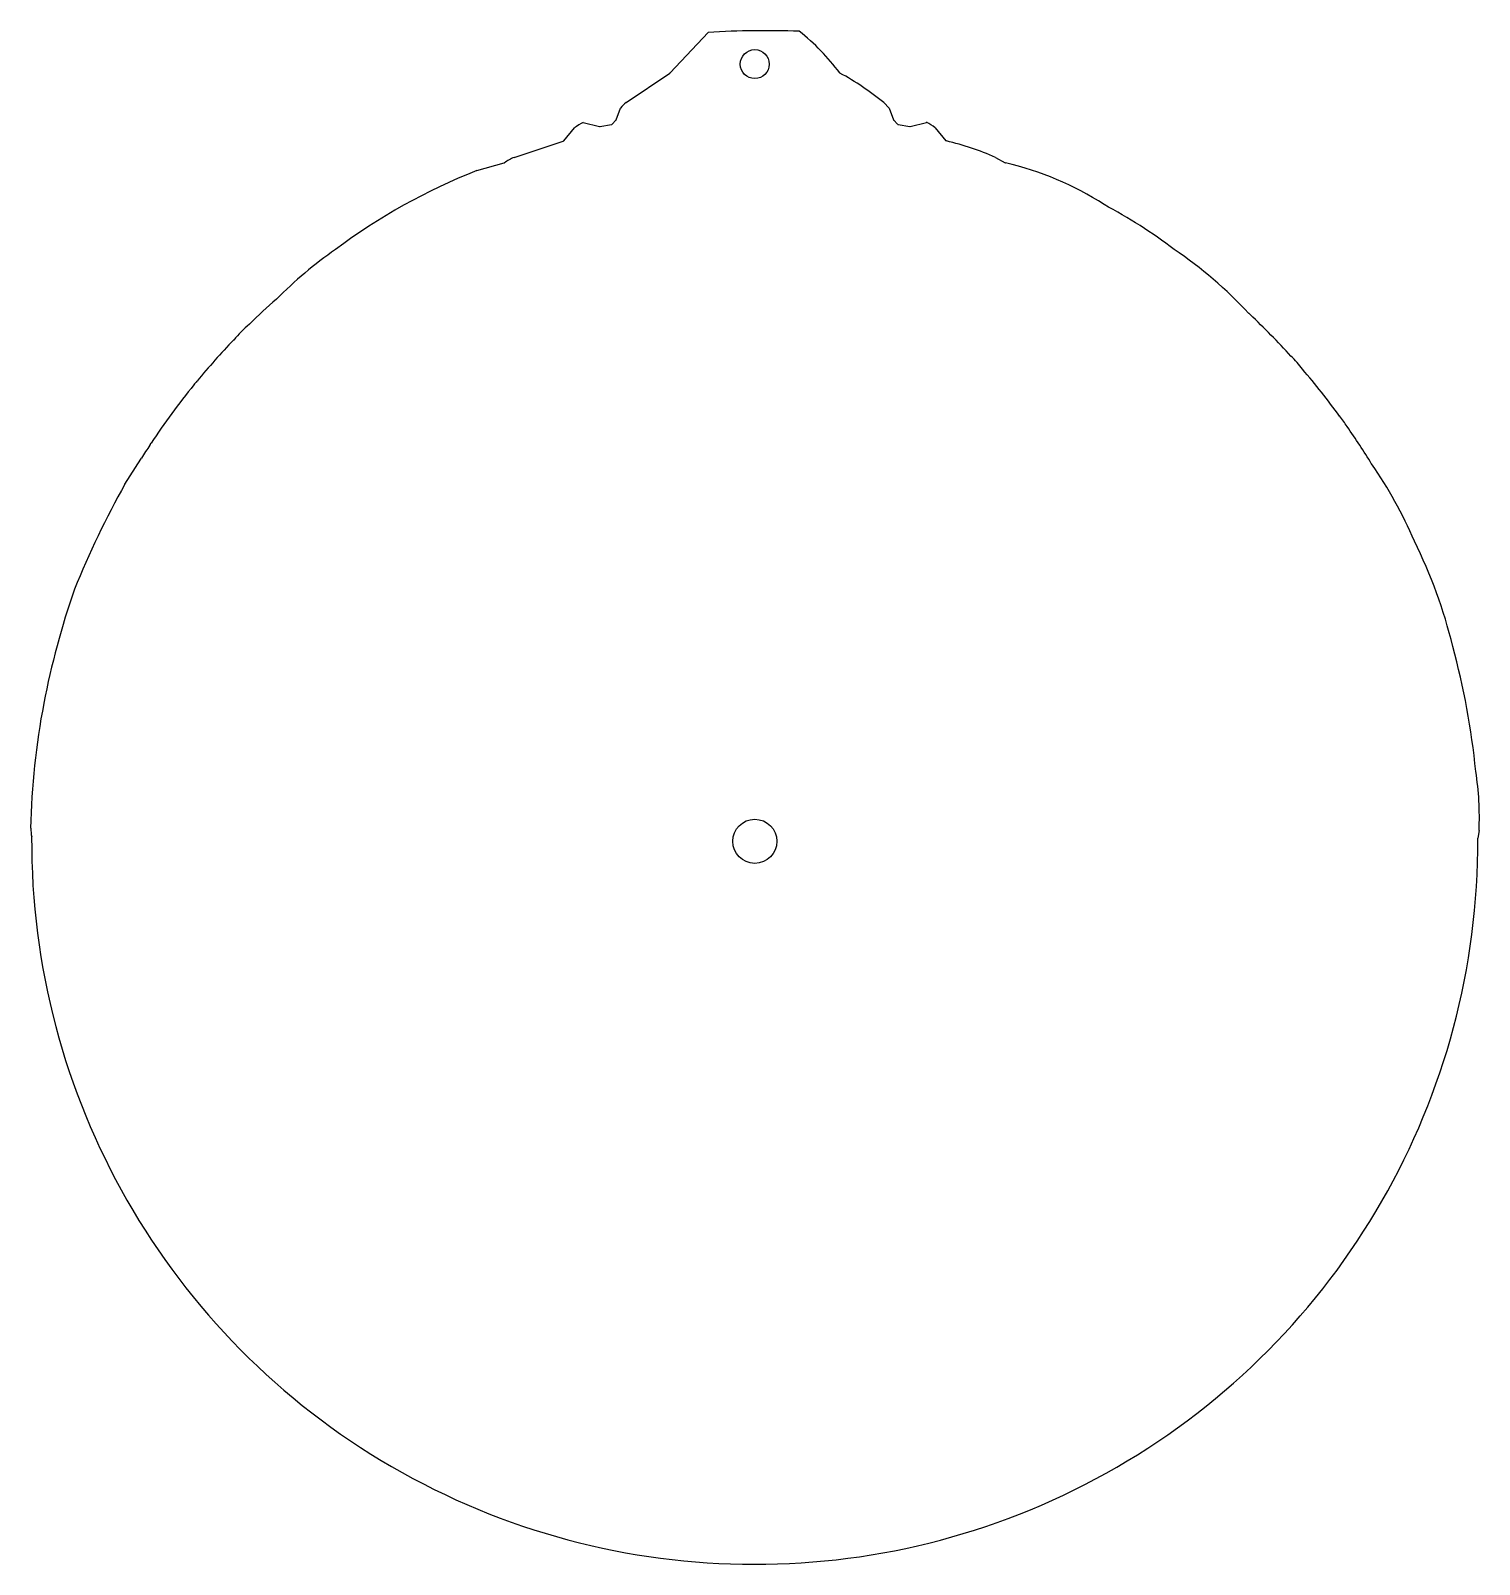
# Model space of a CAD drawing. Header units: millimetres. Extents: x -93 to 93, y -93 to 104.
import ezdxf

# ---------------------------------------------------------------- set-up
doc = ezdxf.new("R2010")
doc.units = ezdxf.units.MM
doc.layers.add('CUT_INNER', color=6, linetype='Continuous')
doc.layers.add('CUT_OUTER', color=1, linetype='Continuous')

msp = doc.modelspace()

# ---------------------------------------------------------------- linework, layer by layer
at = {"layer": 'CUT_INNER'}
for centre, radius in [((0, 99.43), 1.85), ((0, 0), 2.82)]:
    msp.add_circle(centre, radius, dxfattribs=at)
at = {"layer": 'CUT_OUTER'}
for points in [[(-16.46, 94.51), (-10.87, 98.29), (-10.86, 98.3), (-10.84, 98.31), (-5.95, 103.48), (-5.95, 103.49)], [(16.5, 94.51), (17.19, 93.81), (17.19, 93.81), (17.2, 93.8), (17.74, 92.3)], [(-18.26, 91.74), (-17.75, 92.24)], [(-17.72, 92.3), (-17.17, 93.8), (-17.17, 93.81)], [(17.78, 92.24), (18.28, 91.74)], [(-24.43, 89.63), (-23.06, 91.28), (-23.06, 91.28)], [(-21.94, 91.98), (-21.93, 91.98), (-19.86, 91.43)], [(-19.8, 91.43), (-18.34, 91.7)], [(18.36, 91.7), (19.83, 91.43)], [(19.89, 91.43), (21.96, 91.98), (21.96, 91.98)], [(23.09, 91.28), (23.09, 91.28), (24.46, 89.63)], [(-30.77, 87.5), (-24.5, 89.59)], [(-35.54, 85.81), (-32.05, 86.79), (-32.03, 86.8), (-32.02, 86.8)], [(30.8, 87.5), (32.05, 86.8), (32.06, 86.8), (32.08, 86.79)], [(63.2, 67.55), (63.37, 67.38)], [(-64.65, 66.15), (-64.6, 66.21)], [(-77.33, 50.76), (-77.22, 50.92)], [(-80.56, 45.7), (-78.53, 48.88), (-78.45, 49.01)], [(92.65, 1.38), (92.51, 0.4), (92.51, 0.4), (92.51, 0.4), (92.5, 0.39)]]:
    msp.add_lwpolyline(points, dxfattribs=at)
for centre, radius, start, end in [((1.28, -12.56), 116.27, 87.8223, 93.5615), ((-11.69, 81.52), 28.12, 36.6637, 51.825), ((10.98, 98.41), 0.15, 220.9993, 235.9798), ((-5.96, 67.28), 35.29, 50.4841, 61.464), ((-13.15, 90.49), 5.21, 129.4542, 140.4176), ((-17.86, 92.35), 0.15, 314.9528, 340.0334), ((17.89, 92.35), 0.15, 199.9969, 225), ((-15.9, 81.07), 12.47, 118.9618, 125.0419), ((-19.82, 91.58), 0.15, 255.0843, 280.3018), ((-18.36, 91.84), 0.15, 280.3018, 314.9528), ((18.39, 91.84), 0.15, 225, 259.7042), ((19.85, 91.58), 0.15, 259.7042, 284.922), ((15.7, 80.72), 12.89, 55.0565, 60.9399), ((-24.55, 89.73), 0.15, 288.44, 320.1913), ((24.58, 89.73), 0.15, 219.8273, 251.56), ((16.41, 54.8), 35.73, 66.2436, 76.8653), ((-27.66, 80.41), 7.74, 113.7164, 124.3203), ((23.07, 47.89), 39.93, 57.236, 76.9628), ((-7.15, 13.69), 77.51, 111.4824, 126.8463), ((11.9, 20.4), 69.31, 52.9457, 61.7707), ((-22.01, 30.39), 55.26, 124.8963, 135.1553), ((22.81, 30.06), 55.1, 42.8692, 55.9517), ((-0.27, 0.29), 92.1, 131.4123, 134.2999), ((0.09, 0.09), 92.37, 42.1369, 46.7595), ((-54.96, 54.54), 15.12, 129.8262, 140.6193), ((-0.34, 0.31), 92.04, 136.0945, 140.4836), ((61.52, 54.34), 10.47, 35.3452, 47.563), ((-68.99, 56.53), 3.32, 135.2168, 146.1074), ((0.25, 0.2), 92.18, 36.0222, 40.7668), ((-0.12, 0.09), 92.35, 140.8545, 146.6038), ((67.8, 48.4), 9.23, 30.3755, 40.6656), ((0.75, 0.49), 91.61, 31.4366, 35.0246), ((-3.43, 2.17), 88.44, 146.7242, 148.0239), ((-76.74, 50.33), 0.725, 143.6594, 149.8953), ((32.96, 16.34), 55.96, 23.2304, 34.7962), ((20.77, -11.14), 116.19, 150.7106, 158.077), ((25.4, 9.28), 65.78, 13.7755, 26.2835), ((12.46, -2.36), 105.32, 160.8168, 169.0427), ((-5.85, -0.85), 98.57, 5.7048, 15.1658), ((0.37, -0.05), 93.01, 169.0295, 178.9453), ((54.07, 3.04), 38.62, 357.5314, 8.8049), ((-85.96, 1.84), 6.66, 181.4984, 191.1554), ((0, 0), 92.5, 179.6583, 0.2435)]:
    msp.add_arc(centre, radius, start, end, dxfattribs=at)

doc.saveas('drawing.dxf')
